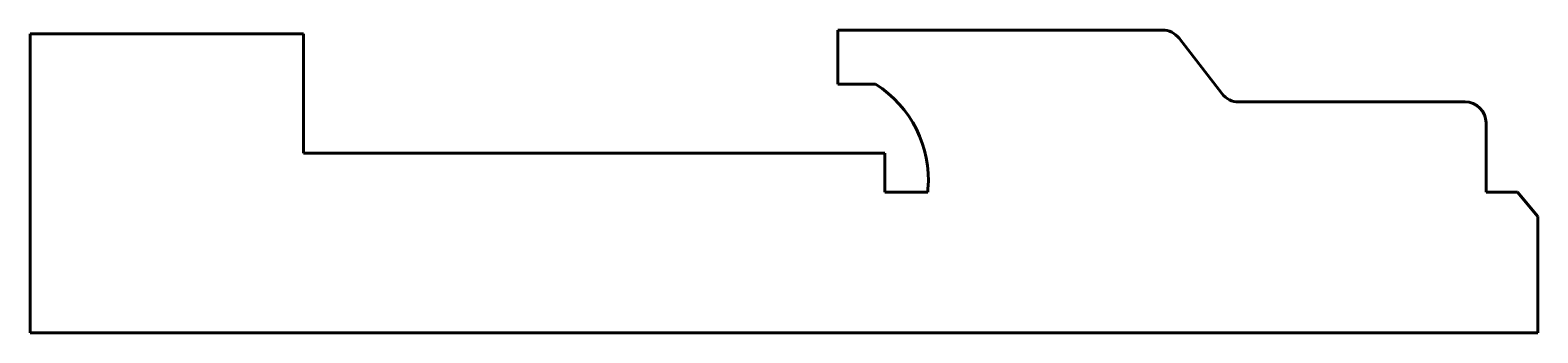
# Model space of a CAD drawing. Header units: millimetres. Extents: x -11.5 to 17.3, y 0 to 5.8.
import ezdxf

# ---------------------------------------------------------------- set-up
doc = ezdxf.new("R2010")
doc.units = ezdxf.units.MM
doc.linetypes.add('K5LT_BASIC', pattern=[0])

msp = doc.modelspace()

# ---------------------------------------------------------------- linework, layer by layer
at = {"color": 150, "linetype": 'K5LT_BASIC', "lineweight": 60, "true_color": 0x0080ff}
for p, q in [((3.903, 5.779), (10.096, 5.779)), ((3.903, 5.779), (3.903, 4.748)), ((-6.29, 5.711), (-11.506, 5.711)), ((-11.506, 5.711), (-11.506, 0)), ((-6.29, 5.711), (-6.29, 3.431)), ((10.412, 5.624), (11.233, 4.564)), ((4.623, 4.748), (3.903, 4.748)), ((11.549, 4.409), (15.869, 4.409)), ((16.269, 4.009), (16.269, 2.683)), ((-6.29, 3.431), (3.903, 3.431)), ((3.903, 3.431), (4.8, 3.431)), ((4.8, 3.431), (4.8, 2.683)), ((4.8, 2.683), (5.623, 2.683)), ((5.623, 2.683), (5.623, 2.748)), ((16.269, 2.683), (16.868, 2.683)), ((16.868, 2.683), (17.258, 2.224)), ((17.258, 2.224), (17.258, 0)), ((-11.506, 0), (17.258, 0))]:
    msp.add_line(p, q, dxfattribs=at)
for centre, radius, start, end in [((10.096, 5.379), 0.4, 37.7757, 90), ((3.475, 2.924), 2.155, 355.3056, 57.8245), ((11.549, 4.809), 0.4, 217.7757, 270), ((15.869, 4.009), 0.4, 0, 90)]:
    msp.add_arc(centre, radius, start, end, dxfattribs=at)

doc.saveas('drawing.dxf')
